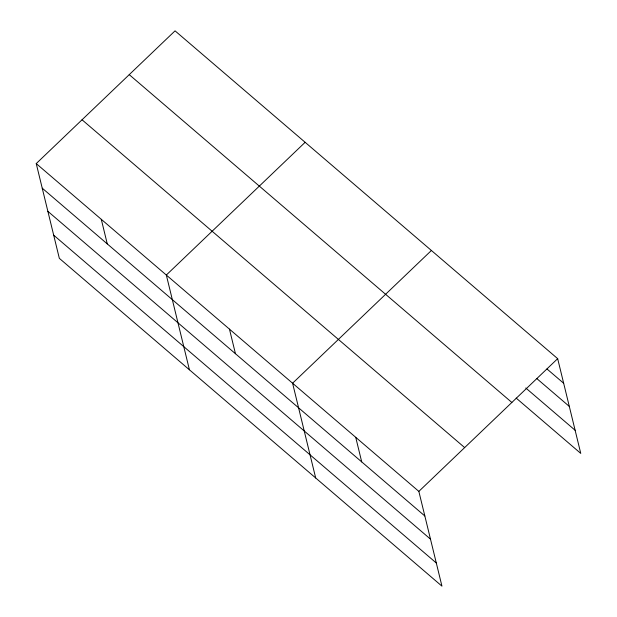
<?xml version="1.0" encoding="UTF-8"?>
<svg xmlns="http://www.w3.org/2000/svg" width="617" height="617" viewBox="0 0 617 617"><rect width="100%" height="100%" fill="white"/><g stroke="black" fill="none" stroke-linecap="round" stroke-linejoin="round"><path stroke-width="0.93" d="M36.233 163.582L418.85 491.394L441.949 586.15L59.332 258.338L36.233 163.582L175.051 30.85L557.668 358.662L580.767 453.418L516.182 398.088M305.137 142.303L166.328 275.035L189.427 369.791M431.399 250.487L292.589 383.219L315.688 477.974M418.85 491.394L557.668 358.662M546.971 368.958L563.66 383.257M536.651 378.437L569.306 406.41M525.777 387.993L575.121 430.265M129.238 74.649L511.855 402.461M82.046 119.783L464.663 447.595M42.234 188.177L424.851 515.989M47.879 211.33L430.489 539.142M53.694 235.185L436.304 562.997M355.724 437.306L361.716 461.902M229.455 329.123L235.455 353.718M101.281 219.313L107.273 243.908"/></g></svg>
